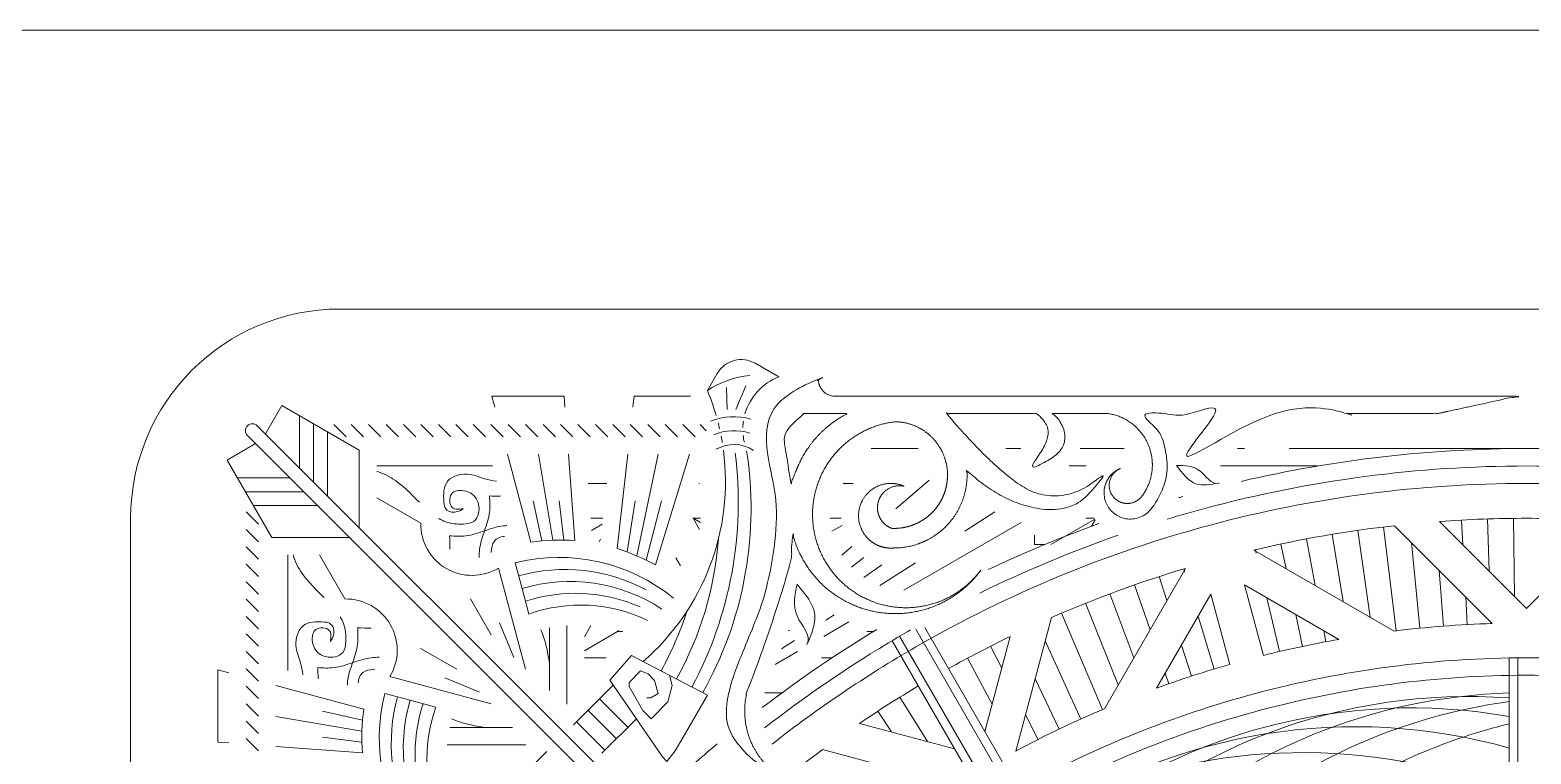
# Model space of a CAD drawing. Header units: inches. Extents: x -1.5 to 24.5, y -14.4 to 30.8.
# Drawn here: x 15.368 to 16.712, y 30.156 to 30.805 of the extents above; entities that cross this region are included whole.
import ezdxf

# ---------------------------------------------------------------- set-up
doc = ezdxf.new("R2010")
doc.units = ezdxf.units.IN
doc.header["$MEASUREMENT"] = 0
doc.layers.add('NOPLOT', color=5, linetype='Continuous', lineweight=5)

# ---------------------------------------------------------------- blocks, each defined once
blk = doc.blocks.new('Outline')
at = {"layer": 'NOPLOT', "color": 1}
for p, q in [((-1.0625, 2.5), (-5.015595781836001e-16, 2.5)), ((-1.25, -6.145234471438707e-16), (-1.25, 2.3125))]:
    blk.add_line(p, q, dxfattribs=at)
blk.add_arc((-1.0625, 2.3125), 0.1875, 89.99999999999999, 180, dxfattribs=at)
blk = doc.blocks.new('BG')
at = {"layer": 'NOPLOT', "color": 5}
for p, q in [((-3.101506860700237, -1.462627820800937), (-3.101506860700237, -6.130004317880208e-16)), ((-2.958201034524393, -1.249999999999999), (-3.036144121815354, -1.172056912709037)), ((-3.038942809464171, -1.261666395075955), (-2.969100505331667, -1.260899470807275)), ((-2.958201034524393, -1.249999999999999), (-3.036144121815354, -1.32794308729096)), ((-2.798851565464755, -1.257812500000093), (-2.913974308051738, -1.257812500000093)), ((-2.798740226591878, -1.265625000000093), (-2.913876643323398, -1.265625000000095)), ((-3.038430445909562, -1.284993559066913), (-2.991653141467264, -1.28345210694287)), ((-2.944768340798539, -1.280761480098305), (-3.032391055326983, -1.368384194626747)), ((-2.945953011645365, -1.281946150945129), (-2.94473130603815, -1.28190589209042)), ((-2.968525228308678, -1.304518367608444), (-2.943560456297121, -1.303146378276161)), ((-3.037405965889498, -1.308303847288246), (-3.015289422628513, -1.307088388104121)), ((-2.992232154750766, -1.328225294050535), (-2.942396657337024, -1.324387251951771)), ((-3.017186246169075, -1.353179385468842), (-2.940530289534305, -1.345579240209369)), ((-3.031266000929829, -1.378021115844698), (-2.938199017968394, -1.366725135034871)), ((-3.010556188082344, -1.494229888712667), (-2.937979129470548, -1.368522735733129)), ((-3.02820046105208, -1.401151648945581), (-2.950358249235645, -1.38996400011926)), ((-3.024627738155846, -1.424209288620532), (-2.964344915290255, -1.414189616354346)), ((-2.979251395879597, -1.502508398097123), (-2.930550847656406, -1.418156574218098)), ((-2.930344813326641, -1.419321359046832), (-2.931323657033445, -1.419495119323695)), ((-3.085881860700237, -1.524248882884464), (-3.085881860700237, -1.436847824110999)), ((-2.938345600213133, -1.43165748167877), (-2.928428140979058, -1.429784422718776)), ((-3.020549555199587, -1.447182915239949), (-2.978846226654053, -1.439306624412818)), ((-2.95279678643794, -1.456687670449781), (-2.924250730236857, -1.450644262952492)), ((-3.015967878901691, -1.470061449689831), (-2.99390591622862, -1.465390771902184)), ((-2.967830126831586, -1.482726179819052), (-2.919616266607445, -1.471407341769297)), ((-2.916169830136756, -1.485605743499038), (-2.979251395879597, -1.502508398097124)), ((-3.101506860700237, -1.508919502217327), (-3.101506860700237, -1.502515685584046)), ((-3.010884918792012, -1.492833858714713), (-3.007756860700233, -1.492099505921005)), ((-2.908081734977305, -1.515790925570572), (-2.971163300720146, -1.532693580168656)), ((-2.951381082442076, -1.54411484921667), (-2.90396723564858, -1.529810320397009)), ((-2.971163300720143, -1.532693580168657), (-2.886811476841121, -1.581394128391848)), ((-2.994134791335689, -1.555515375702437), (-2.868427638356152, -1.628092434314236)), ((-2.993721465482288, -1.556888738499944), (-2.99064531131344, -1.555960677628746)), ((-2.925342573072804, -1.559148189610315), (-2.897599259476163, -1.550108905927845)), ((-2.986737233551253, -1.579151703275702), (-2.965295674525205, -1.572165647556161)), ((-2.900312384301792, -1.573599375835125), (-2.890787083184094, -1.570262762860229)), ((-2.887215438291857, -1.580282377975338), (-2.888150021946718, -1.580621319014809)), ((-2.979265814392207, -1.601255933459605), (-2.939211527035837, -1.587225337130729)), ((-3.101506860700241, -1.649848514424723), (-3.101506860700237, -1.610224550592728)), ((-2.971310811123899, -1.623190769207209), (-2.914094518977368, -1.601726648494525)), ((-2.962876060075246, -1.64494563236514), (-2.889868902742283, -1.615713314549136)), ((-3.039006860700237, -1.637341983622905), (-3.039006860700237, -1.644659063780007)), ((-3.015569360700237, -1.676038455261474), (-3.038280178485721, -1.636702164975582)), ((-3.031914280190943, -1.63953841772537), (-3.037704591131053, -1.636195380145405)), ((-2.953965628935247, -1.666510031572458), (-2.867719267032157, -1.629759146433711)), ((-3.085881860700241, -1.659699417997244), (-3.085881860700237, -1.644407682797471)), ((-2.929351338445453, -1.680983723771534), (-2.859165260018607, -1.649237664321304)), ((-2.830426640020441, -1.707490516826009), (-2.950121494014844, -1.675418377360048)), ((-2.895263415639686, -1.690117555158994), (-2.850185587819769, -1.668523648410446)), ((-3.023972175615743, -1.690778700151694), (-3.015569360700237, -1.690778700151694)), ((-3.015569360700237, -1.681247169374785), (-3.015569360700237, -1.690778700151694)), ((-2.862879151874139, -1.698794892482449), (-2.840573030446304, -1.687500684092149)), ((-3.101506860700241, -1.716261118074008), (-3.101506860700241, -1.703009478132747)), ((-2.832044930492327, -1.707056897200949), (-2.830966772973177, -1.706480909588247)), ((-2.848023100913153, -1.735127939977977), (-2.933151191267974, -1.712317936914198)), ((-2.924424360290445, -1.729956939704641), (-2.904663142390469, -1.719951286604863)), ((-2.913656441902816, -1.750656481483884), (-2.872375381873209, -1.728602765960874)), ((-2.832398100913295, -1.762191233846327), (-2.855208103977013, -1.847319324200919)), ((-2.799665159922135, -1.760770963272295), (-2.831737299388095, -1.880465817266699)), ((-2.878662882835904, -1.81126710372544), (-2.838923274930337, -1.786543514806154)), ((-3.101506860700241, -1.837056553035548), (-3.101506860700241, -1.794691002451043)), ((-2.866120513002194, -1.830942165484623), (-2.847574754286349, -1.818831275323416)), ((-2.937444360700237, -1.84064927185327), (-2.937444360700233, -1.834999248797609)), ((-3.070256860700233, -1.861977596438124), (-3.070256860700237, -1.853016130465275)), ((-3.039006860700233, -1.873593439134394), (-3.039006860700233, -1.863794676156839)), ((-3.027400619759987, -1.87205246439858), (-3.032632761512303, -1.862990129051167)), ((-2.914006860700233, -1.881244212655671), (-2.914006860700233, -1.871867148191651)), ((-2.882756860700237, -1.932014773757633), (-2.882756860700237, -1.916585281490683)), ((-3.070256860700233, -1.991243482961608), (-3.070256860700233, -1.990521158725227)), ((-3.035217251466641, -1.989723636969179), (-3.039006860700233, -1.996287432702596)), ((-3.039006860700233, -1.996287432702596), (-3.039006860700233, -1.989809890665405)), ((-3.029025699828562, -1.99052480678651), (-3.039006860700233, -1.996287432702596)), ((-3.003458589799827, -2.011848020753368), (-2.996395705230324, -2.00777026244591)), ((-2.937444360700233, -2.063945667373254), (-2.938598337967729, -2.063279418287228)), ((-2.937444360700237, -2.059313258772162), (-2.937444360700233, -2.063945667373254)), ((-2.937444360700233, -2.063945667373254), (-2.920236821236209, -2.093749999998191)), ((-3.070256860700237, -2.090424758261508), (-3.070256860700237, -2.07361805995236)), ((-3.039006860700241, -2.088082894510912), (-3.039006860700237, -2.077139089324239)), ((-3.028145332247881, -2.087268935478635), (-3.033645003442402, -2.077743225544803)), ((-3.020321049222808, -2.079244474637819), (-3.017948399555749, -2.08061432456179)), ((-2.914006860700233, -2.074233300350758), (-2.914006860700233, -2.093749999998192)), ((-2.93269674230816, -2.093749999998192), (-2.942936312845717, -2.087838181191944))]:
    blk.add_line(p, q, dxfattribs=at)
for points in [[(-2.941251684831947, -1.788953487999662), (-2.696394343401579, -1.647585036011784)], [(-2.939619713848728, -1.797032367069279), (-2.692584515693927, -1.654406528915292)], [(-2.684772015693927, -1.667938175849421), (-2.933323719406236, -1.811439568895268)], [(-2.680769343401579, -1.674648329880049), (-2.929345995009029, -1.818164126599867)]]:
    blk.add_lwpolyline(points, dxfattribs=at)
for centre, radius, start, end in [((-1.976506860700233, -1.249999999999999), 1.125, 165, 180), ((-1.976506860700233, -1.249999999999999), 1.109375, 165, 180), ((-1.976506860700233, -1.249999999999999), 1.09375, 165, 180), ((-1.976506860700233, -1.249999999999999), 0.9374999999999996, 165, 180), ((-1.976506860700233, -1.249999999999999), 0.9218749999999996, 165, 180), ((-1.976506860700233, -1.249999999999999), 1.0625, 175.7931058082533, 180), ((-1.976506860700233, -1.249999999999999), 1.125, 180, 193.1266938048702), ((-1.976506860700233, -1.249999999999999), 1.109375, 180, 195), ((-1.976506860700233, -1.249999999999999), 1.09375, 180, 195), ((-1.976506860700233, -1.249999999999999), 1.0625, 180, 184.2068941917466), ((-1.976506860700233, -1.249999999999999), 0.9374999999999996, 180, 195), ((-1.976506860700233, -1.249999999999999), 0.9218749999999996, 180, 195), ((-2.377102049910807, -1.249999999999948), 0.5056548107895079, 181.7707516411662, 222.3308771365971), ((-2.373674902534127, -1.302288164669265), 0.5056548107895079, 175.8420458091227, 225.7995672584523), ((-2.373674902534127, -1.197711835330632), 0.5056548107895079, 187.7185700158798, 220.1225887067978), ((-2.363452099845887, -1.353681664344072), 0.5056548107895079, 169.9711619577784, 220.0288380422579), ((-2.363452099845887, -1.146318335655827), 0.5056548107895079, 193.6473268318394, 212.6225887068053), ((-2.346608556834376, -1.403301141995962), 0.5056548107895079, 164.200432741585, 214.157954190913), ((-1.976506860700233, -1.249999999999999), 0.9687499999999996, 181.8196637988797, 187.0275191942176), ((-2.323432471190436, -1.450297594605194), 0.5056548107895079, 162.3774112931875, 208.2292483588697), ((-1.976506860700233, -1.249999999999999), 1.0625, 186.3972029439176, 193.2890311229143), ((-1.976506860700233, -1.249999999999999), 0.9687499999999996, 189.9960904767272, 194.0758344514159), ((-1.976506860700233, -1.249999999999999), 0.9218749999999994, 195, 209.0288385910184), ((-1.976506860700233, -1.249999999999999), 0.9374999999999994, 195, 209.0450261262203), ((-1.976506860700233, -1.249999999999999), 0.9687499999999994, 195.924165548584, 200.0039095232726), ((-1.976506860700233, -1.249999999999999), 1.109374999999999, 195, 196.8622812630313), ((-1.976506860700233, -1.249999999999999), 1.093749999999999, 195, 209.9999999999999), ((-1.976506860700233, -1.249999999999999), 1.124999999999999, 195.8851304463071, 196.0781301221488), ((-1.976506860700233, -1.249999999999999), 1.062499999999999, 196.7109688770855, 203.6027970560821), ((-1.976506860700233, -1.249999999999999), 1.109374999999999, 199.2447617399629, 206.1877647821327), ((-1.976506860700233, -1.249999999999999), 1.124999999999999, 199.912241612402, 205.3727298877159), ((-1.976506860700233, -1.249999999999999), 0.9687499999999994, 202.9724808057823, 208.1803362011202), ((-1.976506860700233, -1.249999999999999), 1.062499999999999, 205.7931058082532, 209.1573846342193), ((-1.976506860700233, -1.249999999999999), 1.093749999999999, 209.9999999999999, 218.1518130281583), ((-1.976506860700233, -1.249999999999999), 1.062499999999999, 210.8426153657897, 214.2068941917468), ((-1.976506860700233, -1.249999999999999), 1.109374999999999, 209.8240747225352, 209.9999999999999), ((-1.976506860700233, -1.249999999999999), 1.109374999999999, 209.9999999999999, 217.954932759309), ((-1.976506860700233, -1.249999999999999), 1.124999999999999, 211.1418359224192, 217.4738882813477), ((-1.976506860700233, -1.249999999999999), 1.062499999999999, 216.3972029439178, 221.6744592309711), ((-1.976506860700233, -1.249999999999999), 1.124999999999999, 220.1208425318061, 222.61295504101)]:
    blk.add_arc(centre, radius, start, end, dxfattribs=at)

msp = doc.modelspace()

# ---------------------------------------------------------------- linework, layer by layer
at = {"layer": 'NOPLOT'}
for p, q in [((15.99144781425269, 30.48455753499985), (15.99204892185978, 30.46467273506931)), ((16.00873827391736, 30.48604846841432), (15.99999551418397, 30.46467273506931)), ((15.6093290132915, 30.41230444679154), (15.6093290132915, 30.45918232622869)), ((15.62185920299395, 30.39977425708909), (15.62185920299395, 30.45194801783098)), ((15.63419437043855, 30.38743908964449), (15.63419437043855, 30.44482630558634)), ((15.63982609432276, 30.45134715010751), (15.6508746377788, 30.44029860665147)), ((15.65545109432276, 30.45134715010751), (15.6664996377788, 30.44029860665147)), ((15.67107609432276, 30.45134715010751), (15.6821246377788, 30.44029860665147)), ((15.68670109432276, 30.45134715010751), (15.6977496377788, 30.44029860665147)), ((15.70232609432276, 30.45134715010751), (15.7133746377788, 30.44029860665147)), ((15.71795109432276, 30.45134715010751), (15.7289996377788, 30.44029860665147)), ((15.73357609432276, 30.45134715010751), (15.7446246377788, 30.44029860665147)), ((15.74920109432276, 30.45134715010751), (15.7602496377788, 30.44029860665147)), ((15.76482609432276, 30.45134715010751), (15.7758746377788, 30.44029860665147)), ((15.78045109432276, 30.45134715010751), (15.7914996377788, 30.44029860665147)), ((15.79607609432276, 30.45134715010751), (15.8071246377788, 30.44029860665147)), ((15.81170109432276, 30.45134715010751), (15.8227496377788, 30.44029860665147)), ((15.82732609432276, 30.45134715010751), (15.8383746377788, 30.44029860665147)), ((15.84295109432276, 30.45134715010751), (15.8539996377788, 30.44029860665147)), ((15.85857609432276, 30.45134715010751), (15.8696246377788, 30.44029860665147)), ((15.87420109432276, 30.45134715010751), (15.8852496377788, 30.44029860665147)), ((15.88982609432276, 30.45134715010751), (15.9008746377788, 30.44029860665147)), ((15.90545109432276, 30.45134715010751), (15.9164996377788, 30.44029860665147)), ((15.92107609432276, 30.45134715010751), (15.9321246377788, 30.44029860665147)), ((15.93670109432276, 30.45134715010751), (15.9477496377788, 30.44029860665147)), ((15.95232609432276, 30.45134715010751), (15.9633746377788, 30.44029860665147)), ((15.96795109432276, 30.45134715010751), (15.97347536605078, 30.44582287837949)), ((15.82309853952172, 30.42467360665147), (15.83616582428264, 30.34776507703185)), ((15.93023649687666, 30.42467360665148), (15.91126299574842, 30.33373931961247)), ((15.60053778196385, 30.40351321546389), (15.5536599025267, 30.40351321546389)), ((15.61306797166629, 30.39098302576144), (15.56089421092441, 30.39098302576144)), ((15.6254031391109, 30.37864785831684), (15.56801592316905, 30.37864785831684)), ((15.67834662705213, 30.38570760065733), (15.7178256122046, 30.36291439795222)), ((15.81848196699989, 30.38294138586647), (15.82629667162373, 30.3471642059567)), ((15.84171164028599, 30.38294138586647), (15.84600238338515, 30.34781508981902)), ((15.90986325150209, 30.38294138586647), (15.90252824010303, 30.33718390787415)), ((15.9334248260084, 30.38294138586647), (15.91973482843292, 30.32986964361334)), ((15.56149507864788, 30.37301613443263), (15.57254362210392, 30.36196759097659)), ((16.23183148755754, 30.37299781836351), (16.20491168360348, 30.35572982546021)), ((15.56149507864788, 30.35739113443263), (15.57254362210392, 30.34634259097659)), ((15.56149507864788, 30.34176613443263), (15.57254362210392, 30.33071759097659)), ((15.62713462809807, 30.33449560170326), (15.64992783080318, 30.2950166165508)), ((15.56149507864788, 30.32614113443263), (15.57254362210392, 30.31509259097659)), ((15.78742273003352, 30.32273248323887), (15.8117358453289, 30.23199470166624)), ((16.11468005989895, 30.33214105709195), (16.10354620556329, 30.32343115491972)), ((16.13060209877523, 30.3257235664938), (16.11455300972598, 30.31433613053885)), ((16.16077626414902, 30.3274186939518), (16.12897845139731, 30.30702165072391)), ((15.56149507864788, 30.31051613443263), (15.57254362210392, 30.29946759097659)), ((15.56149507864788, 30.29489113443263), (15.57254362210392, 30.28384259097659)), ((15.78084752708736, 30.26288301990778), (15.76222326439935, 30.29514118913691)), ((16.08804601611564, 30.28076510728233), (16.08061068610385, 30.27599563622316)), ((15.56149507864788, 30.27926613443263), (15.57254362210392, 30.26821759097659)), ((15.78833311180236, 30.27359455016527), (15.80120041519743, 30.2425301317977)), ((16.04810422968686, 30.26718820677458), (16.04706804031992, 30.26645299121082)), ((15.56149507864788, 30.26364113443263), (15.57254362210392, 30.25259259097659)), ((16.05247999970864, 30.25795090997379), (16.04073642462641, 30.25041786955769)), ((15.56149507864788, 30.24801613443263), (15.57254362210392, 30.23696759097659)), ((15.74995920884762, 30.23199470166804), (15.71770103961848, 30.25061896435605)), ((15.56149507864788, 30.23239113443263), (15.57254362210392, 30.22134259097659)), ((15.56149507864788, 30.21676613443263), (15.57254362210392, 30.20571759097659)), ((15.69010974551653, 30.22541949872188), (15.78084752708916, 30.2011063834265)), ((15.73924767859013, 30.22450911695304), (15.77031209695769, 30.21164181355797)), ((15.89014649638504, 30.21769953479508), (15.8545725372353, 30.18212557564534)), ((15.56149507864788, 30.20114113443263), (15.57254362210392, 30.19009259097659)), ((15.90334242894381, 30.18014298933822), (15.877966189936, 30.20551922834603)), ((15.58816862210392, 30.18974368923367), (15.66507715172355, 30.17667640447276)), ((15.62990084288893, 30.19436026175551), (15.66567802279869, 30.18654555713167)), ((15.89303376983978, 30.1698343302342), (15.86765753083197, 30.195210569242)), ((15.91084895663027, 30.18764951702469), (15.87994877624311, 30.15674933663753)), ((15.56149507864788, 30.18551613443263), (15.57254362210392, 30.17446759097659)), ((15.88272511073575, 30.15952567113017), (15.85734887172794, 30.18490191013797)), ((15.56149507864788, 30.16989113443263), (15.57254362210392, 30.15884259097659)), ((15.62990084288893, 30.17113058846941), (15.66502713893637, 30.16683984537025)), ((15.79514269396031, 30.12269573237035), (15.83071665311005, 30.15826969152009))]:
    msp.add_line(p, q, dxfattribs=at)
for points in [[(-1.489511081116023, 30.80481638586647), (-1.489511081116024, 18.80481638586647), (22.51048891888398, 18.80481638586646), (22.51048891888398, 30.80481638586647)], [(15.93440952955547, 30.15345089392887), (15.8869785647364, 30.22229784829064), (15.90652679200075, 30.24448261952498), (15.97461845067222, 30.208812877729), (15.95496070041732, 30.17476465552501), (15.94560364056526, 30.15897834091837), (15.93819688709675, 30.14935174525388)]]:
    msp.add_lwpolyline(points, close=True, dxfattribs=at)
for points in [[(16.01255496210016, 30.49538013385458, 0.1217036496981722), (15.97448347274027, 30.48179679299218), (15.98332374348916, 30.49710859108193, -0.4142135623730946), (16.01729045268693, 30.50620994338101), (16.03848581617015, 30.4939727945684, 0.2362185076408132), (16.00813308643556, 30.46088074916388)], [(15.87827144926171, 30.14336201082133), (15.57141496609871, 30.45021849398433, 0.4142135623730924), (15.56262373477106, 30.45021849398433, 0.4142135623730925), (15.56262373477106, 30.44142726265667), (15.86948021793406, 30.13457077949368)], [(15.79535095147744, 30.42467360665147), (15.81642977002802, 30.34600638485718, -0.05577210917914319), (15.85577244613844, 30.34732281582049), (15.84997580571838, 30.42467360665147)], [(15.9030732286375, 30.42467360665147), (15.8935532821653, 30.34018174480215, -0.05288125780897603), (15.92792304284056, 30.32559766970631), (15.95848392202985, 30.42467360665147)], [(15.97025891932288, 30.21109661351421, 0.1628699054557541), (16.01062780733225, 30.42078402175636, 0.01764940667756099), (16.00945401136229, 30.42770474016418)], [(15.93375740539653, 30.28601053728649, 0.2223861830694485), (15.80850829990846, 30.3044104293021), (15.8023752032044, 30.32729945780938, -0.2377042371773314), (15.9441474585893, 30.29577914563557, -0.2377042371773314)], [(15.92087261713954, 30.27579554381801, 0.2010707849607938), (15.81464139661252, 30.28152140079483), (15.80850829990846, 30.3044104293021)], [(15.58816862210392, 30.21749127727796), (15.66683584389821, 30.19641245872738, 0.05577210917914319), (15.66551941293491, 30.15706978261695), (15.58816862210392, 30.16286642303702)], [(15.72683169146891, 30.07908482335887, -0.2223861830694485), (15.70843179945329, 30.20433392884694), (15.68554277094602, 30.21046702555099, 0.2377042371773314), (15.71706308311983, 30.0686947701661, 0.2377042371773314)], [(15.73704668493739, 30.09196961161586, -0.2010707849607938), (15.73132082796057, 30.19820083214288), (15.70843179945329, 30.20433392884694)]]:
    msp.add_lwpolyline(points, format="xyb", dxfattribs=at)
for points in [[(15.84680596809845, 30.46697215010752), (15.84607761206941, 30.47669138586647), (15.78141282954472, 30.47669138586647), (15.78401709091738, 30.46697215010752)], [(15.95929962394274, 30.47669138586647), (15.90893422474873, 30.47669138586647), (15.90783912988218, 30.46697215010752)], [(15.66272162705213, 30.35891183303091), (15.66272162705213, 30.42835608630125), (15.5933445094724, 30.46841098381151), (15.5786588260694, 30.44297463401364)], [(15.65393039572448, 30.35012060170326), (15.58448614245414, 30.35012060170326), (15.54443124494388, 30.41949771928299), (15.56986759474175, 30.43418340268599)], [(15.78198346375503, 30.41419138586648), (15.67834662705213, 30.41419138586648)], [(16.17301347907352, 30.40140173590679), (16.14315024953849, 30.37570234885713)], [(16.15039492779049, 30.30285923893851), (16.25545495887278, 30.36351567616494)], [(15.5986508428907, 30.23085876500211), (15.5986508428907, 30.33449560170502)], [(16.10394210798419, 30.34196101474859), (16.09494220116902, 30.33421596867504)], [(15.83302584289071, 30.26912318247157), (15.83302584289071, 30.21290971322415)], [(15.84865084289072, 30.27128183194892), (15.84865084289072, 30.20085762209128)], [(16.07871357291764, 30.26147398940678), (16.10119851272493, 30.27445567545724)], [(16.03507732091463, 30.23628058756642), (16.05504827190288, 30.24781082149546)], [(15.54587007864788, 30.16603626065694), (15.53615084288893, 30.16676461668598), (15.53615084288893, 30.23142939921068), (15.54587007864788, 30.22882513783802)], [(15.94057262133648, 30.22664774862699), (15.94301373058666, 30.21753740487848), (15.93904692349163, 30.20273307925597), (15.92408815779294, 30.18777431355729), (15.91663717686882, 30.19522529448142), (15.90428979748089, 30.21661158292164), (15.90428979748089, 30.22024006857775), (15.91470324103043, 30.2306535121273), (15.921318178671, 30.22789687343628), (15.92710793617594, 30.22210711593134), (15.93030255554881, 30.21018463412095), (15.92395969901236, 30.2065225841922), (15.92028905046506, 30.2065225841922)], [(15.74371904628559, 30.17981638586647), (15.79993251553285, 30.17981638586647)], [(15.81198460666591, 30.16419138586646), (15.74156039680823, 30.16419138586646)]]:
    msp.add_lwpolyline(points, dxfattribs=at)
for centre, radius, start, end in [((15.77750035610661, 30.40032203398672), 0.213167738163429, 16.12022369022474, 22.47061858488485), ((15.99828880542849, 30.40218697144907), 0.05611623983108986, 74.40016316195107, 111.95680943379), ((15.99828880542849, 30.40218697144907), 0.0436835613817458, 70.92011258246926, 114.4329193334424), ((15.77750035610661, 30.40032203398672), 0.213167738163429, 12.77721209250628, 14.293792049366), ((16.05637791893433, 30.44709566816779), 0.05017561480343816, 171.8271838446237, 178.2885064396613), ((15.99828880542849, 30.40218697144907), 0.03125088293240171, 56.12043400789307, 120.477589982869), ((15.77750035610661, 30.40032203398672), 0.213167738163429, 9.41900697194218, 10.94550749094304), ((16.05637791893433, 30.44709566816779), 0.05017561480343816, 186.2568607172584, 193.2719767086187), ((15.77750035610661, 30.40032203398672), 0.213167738163429, 310.838879570455, 7.56325165941617), ((15.64938521936524, 30.38218268940071), 0.3527730449635286, 331.9211080341596, 7.095673710584596), ((15.76372090051323, 30.36204353970409), 0.04590354978670484, 178.9129490858822, 301.0870509141172), ((15.67991609483299, 30.37141502106183), 0.3052185252398352, 330.9848144276379, 355.6944569454651), ((15.84673105664531, 30.16611212230189), 0.1553309989402825, 61.96688398918511, 105.4153841653366), ((15.65079868905131, 30.24912132824217), 0.04590354978670484, 328.9129490858833, 91.08705091411825), ((15.85620331904349, 30.15664066080202), 0.1434443283988162, 66.18746232170386, 108.1267698312712), ((15.67991609483299, 30.37141502106183), 0.2895935252398352, 330.9110191764501, 342.3493723615392), ((15.84673010645351, 30.16611117211009), 0.1553309989402825, 164.5846158346639, 208.0331160108152), ((15.85620156795338, 30.15663890971191), 0.1434443283988162, 161.8732301687292, 203.8125376782964)]:
    msp.add_arc(centre, radius, start, end, dxfattribs=at)
for points, weights, knots in [([(16.14267041900567, 30.45383504504417), (16.1603093817565, 30.45347729985978), (16.17536877207107, 30.444286230722), (16.18375152537548, 30.42876236407804), (16.19213427867989, 30.41323849743408), (16.19155977929995, 30.39560526349914), (16.1821843257981, 30.38065996791235), (16.17280887229625, 30.36571467232556), (16.1571831548136, 30.35752333899731), (16.13955831315081, 30.35831450579609), (16.12939950956456, 30.36209674665827), (16.124530347862, 30.37176206499947), (16.12748157370505, 30.38215613180059), (16.13048726959504, 30.39274203932707), (16.13993496305482, 30.39838444433136), (16.15068030926611, 30.39601101206105), (16.13918665657956, 30.40118292827982), (16.12680511821116, 30.3988270256747), (16.11801404596587, 30.38979542458567), (16.10922297372059, 30.38076382349666), (16.10720206248656, 30.36832321711122), (16.11268226759447, 30.35697332189461), (16.11816247270239, 30.34562342667799), (16.12916162637097, 30.33946945332511), (16.14170137968918, 30.34073726883669), (16.15998368831149, 30.34073726883669), (16.17676465431165, 30.34799274874248), (16.18928817286529, 30.36131206898032), (16.20181169141893, 30.37463138921816), (16.20802090060863, 30.39182698545092), (16.20689600029853, 30.41007465401374), (16.20857382110713, 30.40854685736486), (16.223442348168, 30.39539514573047), (16.25264535686321, 30.37638177619824), (16.30427385394523, 30.37172540247434), (16.32177367009474, 30.39559763651312), (16.3299667900487, 30.40677421547702), (16.32051263038178, 30.39975324816318), (16.30298651555074, 30.38673778367954), (16.26925304378969, 30.38657228913477), (16.23156534849469, 30.41259700291542), (16.20843915019291, 30.43857549740136), (16.19186959577988, 30.45718867680662), (16.19071894315423, 30.45848124649321), (16.18956829052857, 30.4597738161798), (16.18841763790291, 30.46106638586639), (16.21545081959501, 30.46106638586639), (16.24248400128711, 30.46106638586639), (16.26951718297921, 30.46106638586639), (16.27373941135178, 30.45752662284756), (16.28655843911163, 30.44383086517036), (16.27251643438903, 30.42492241675523), (16.26225675303019, 30.4111071062236), (16.27740392464689, 30.41756634394224), (16.29949254560705, 30.42698563734361), (16.29230459547191, 30.4536859027167), (16.28544426948781, 30.45953688371232), (16.28291837102919, 30.46106638586639), (16.29999591872157, 30.46106638586639), (16.31707346641395, 30.46106638586639), (16.33415101410633, 30.46106638586639), (16.35061768847443, 30.45825146657838), (16.36357590427987, 30.44770823280111), (16.36968082870682, 30.43215815135167), (16.37578575313377, 30.41660806990224), (16.37346155569227, 30.40006499758795), (16.36330816865614, 30.38679910647437), (16.35891947580443, 30.38124431239), (16.35213837008761, 30.37921134226632), (16.34541754971839, 30.38143551308509), (16.33869672934918, 30.38365968390385), (16.3344670875765, 30.38933652217363), (16.33425846853632, 30.39641273870244), (16.33404984949614, 30.40348895523123), (16.33793770984234, 30.40940511143225), (16.34451582638351, 30.41202135779625), (16.33451953492385, 30.4080571620352), (16.3288485721358, 30.39892037528957), (16.32973247841028, 30.38820312747698), (16.33061638468476, 30.37748587966439), (16.33770765205629, 30.36940165935296), (16.34821834704366, 30.36712877971225), (16.35872904203102, 30.36485590007154), (16.36852688235925, 30.36928794428171), (16.37375984473496, 30.3786824530902), (16.39442549255176, 30.40559629089785), (16.39069272632972, 30.43932298835781), (16.3646418466899, 30.46106638586639), (16.39072567222707, 30.46106638586639), (16.41680949776423, 30.46106638586639), (16.4428933233014, 30.46106638586639), (16.43503709808867, 30.45988813723264), (16.41756481618098, 30.45064036948903), (16.40070307146308, 30.42872514129391), (16.38923040109854, 30.43746314912126), (16.38583790880494, 30.44004699606132), (16.39130469326788, 30.4321041702296), (16.4046930510651, 30.41265189533621), (16.42864571324078, 30.44159079348146), (16.45805051708147, 30.4495886851015), (16.47415486982684, 30.43945509882167), (16.4836395693562, 30.43348689739573), (16.47359995672484, 30.44622720096021), (16.46356034409349, 30.45896750452468), (16.45094248026187, 30.46106638586638), (16.5310460604027, 30.46106638586639), (16.61114964054354, 30.46106638586639), (16.62815156080848, 30.46106638586638), (16.65195749654147, 30.46627471919975), (16.67576343227446, 30.4714830525331), (16.69956936800745, 30.47669138586647), (16.52090892519703, 30.47669138586646), (16.31097483086173, 30.47669138586647), (16.08808618604413, 30.47669138586638), (16.08405482151853, 30.47690695802535), (16.08041282220953, 30.47864885715674), (16.07771464952897, 30.48165189490817), (16.07501647684841, 30.4846549326596), (16.0736729031279, 30.48846192375602), (16.07388847528686, 30.49249328831345), (16.04390472464345, 30.47519200304694), (16.03526400815475, 30.46927882013826), (16.02250609990538, 30.44638096988814), (16.04190573995604, 30.3828756346316), (16.03134095844369, 30.29131101699382), (15.99131361666893, 30.22090573702122), (15.99114783884054, 30.1725647392998), (16.01361356765307, 30.1489462817607), (16.03393765056273, 30.13912807871887), (16.0316251594839, 30.14157370667103), (16.02931266840508, 30.14401933462319), (16.02700017732626, 30.14646496257535), (16.00939837855838, 30.16508014836786), (16.0034612169695, 30.19000199770178), (16.01077927635485, 30.21455387072172), (16.02003438107278, 30.24560447360093), (16.03793213718087, 30.27835784810663), (16.04839806070346, 30.3272731714716), (16.05019683764911, 30.3398877981167), (16.05102718168233, 30.35263354244941), (16.0605797871889, 30.31612440933913), (16.08819846951232, 30.29040714939234), (16.12529515507426, 30.28347858584921), (16.1623918406362, 30.27655002230606), (16.19743125554528, 30.29056460311612), (16.21951783752023, 30.32116447189225), (16.19591731070183, 30.28915904719718), (16.15764525428532, 30.27836174319719), (16.12079719844052, 30.2933134272654), (16.08394914259571, 30.3082651113336), (16.06402174598384, 30.34267776802108), (16.06939558815572, 30.38207895958083), (16.0747694303276, 30.4214801511406), (16.10318451151046, 30.4492994832208), (16.14269070831715, 30.45383737809487)], [1, 0.9093131818240062, 0.9093131818240062, 0.9999999999999999, 0.9093131818240061, 0.9093131818240061, 1, 0.9093131818240062, 0.9093131818240062, 0.9920172345161065, 0.8185375261379285, 0.821198447965893, 1, 0.818497328115665, 0.818497328115665, 1, 0.8794346961926607, 0.8794346961926607, 1, 0.8794346961926607, 0.8794346961926607, 1, 0.8794346961926607, 0.8794346961926607, 1, 0.9452533538231613, 0.9452533538231613, 1, 0.9452533538231612, 0.9452533538231612, 1, 1, 1, 1, 1, 1, 1, 1, 1, 1, 1, 1, 1, 1, 1, 1, 1, 1, 1, 1, 1, 1, 1, 1, 1, 1, 1, 1, 1, 1, 1, 0.9139585041111268, 0.9139585041111268, 1, 0.9139585041111268, 0.9139585041111268, 0.9999999999999999, 0.8794346961926683, 0.8794346961926683, 0.9999999999999999, 0.8794346961926683, 0.8794346961926683, 1, 0.8794346961926685, 0.8794346961926685, 1, 0.8689499194259757, 0.8689499194259757, 1, 0.8689499194259757, 0.8689499194259757, 1, 0.8689499194259758, 0.8689499194259758, 1, 0.8142306538609507, 0.8142306538609507, 1, 1, 1, 1, 1, 1, 1, 1, 1, 1, 1, 1, 1, 1, 1, 1, 1, 1, 1, 1, 1, 1, 1, 1, 1, 1, 1, 0.9492530216741811, 0.9492530216741811, 1, 0.9492530216741811, 0.9492530216741811, 1, 1, 1, 1, 1, 1, 1, 1, 1, 1, 1, 1, 1, 0.9106989778850244, 0.9106989778850244, 1, 1, 1, 1, 1, 1, 0.8963494652183451, 0.8963494652183451, 1, 0.8963494652183451, 0.8963494652183451, 1, 0.8598147780488565, 0.8598147780488565, 1, 0.8598147780488565, 0.8598147780488565, 1, 0.8598147780488565, 0.8598147780488565, 1], [0, 0, 0, 0, 1.055391028875007, 1.055391028875007, 1.055391028875007, 2.110782057750022, 2.110782057750022, 2.110782057750022, 3.166173086625044, 3.166173086625044, 3.166173086625044, 4.655211658785728, 4.655211658785728, 4.655211658785728, 6.166744843544919, 6.166744843544919, 6.166744843544919, 7.388475319940952, 7.388475319940952, 7.388475319940952, 8.610205796336984, 8.610205796336984, 8.610205796336984, 9.831936272733017, 9.831936272733017, 9.831936272733017, 10.64811860385565, 10.64811860385565, 10.64811860385565, 11.46430093497828, 11.46430093497828, 11.46430093497828, 11.47236398271673, 11.53487089444485, 11.58735981908885, 11.63356827446621, 11.63356827446621, 11.63356827446621, 11.67444285193508, 11.70934153868312, 11.74430717416008, 11.83267021620562, 11.83267021620562, 11.83267021620562, 11.83880648057379, 11.83880648057379, 11.83880648057379, 12.83880648057379, 12.83880648057379, 12.83880648057379, 12.85709478199398, 12.90670242447206, 12.90670242447206, 12.90670242447206, 12.9553873146268, 12.97769799462391, 12.98843505156799, 12.98843505156799, 12.98843505156799, 13.98843505156799, 13.98843505156799, 13.98843505156799, 15.0158127717043, 15.0158127717043, 15.0158127717043, 16.04319049184061, 16.04319049184061, 16.04319049184061, 17.26492096823661, 17.26492096823661, 17.26492096823661, 18.4866514446326, 18.4866514446326, 18.4866514446326, 19.70838192102859, 19.70838192102859, 19.70838192102859, 20.98392403422843, 20.98392403422843, 20.98392403422843, 22.25946614742826, 22.25946614742826, 22.25946614742826, 23.5350082606281, 23.5350082606281, 23.5350082606281, 25.06511331104465, 25.06511331104465, 25.06511331104465, 26.06511331104465, 26.06511331104465, 26.06511331104465, 26.09469968226282, 26.12741727667035, 26.14115387825488, 26.14115387825488, 26.14115387825488, 26.16966530808219, 26.21097942678821, 26.23710970960131, 26.27454941724334, 26.27454941724334, 26.27454941724334, 26.32505701868904, 26.32505701868904, 26.32505701868904, 27.32505701868904, 27.32505701868904, 27.32505701868904, 28.32505701868904, 28.32505701868904, 28.32505701868904, 29.25997898003033, 29.25997898003033, 29.25997898003033, 30.04537714342786, 30.04537714342786, 30.04537714342786, 30.83077530682539, 30.83077530682539, 30.83077530682539, 30.83981298630981, 30.86236702278407, 30.90284980960194, 31.02949805024263, 31.12845246216244, 31.14316911534844, 31.20102060709699, 31.20102060709699, 31.20102060709699, 32.20102060709699, 32.20102060709699, 32.20102060709699, 33.24812590243573, 33.24812590243573, 33.24812590243573, 33.35307473376375, 33.35307473376375, 33.38863476852443, 33.38863476852443, 33.38863476852443, 34.51887531609604, 34.51887531609604, 34.51887531609604, 35.64911586366766, 35.64911586366766, 35.64911586366766, 36.96999656964709, 36.96999656964709, 36.96999656964709, 38.29087727562653, 38.29087727562653, 38.29087727562653, 39.61175798160595, 39.61175798160595, 39.61175798160595, 39.61175798160595]), ([(16.06087898951179, 30.46106638586639), (16.04330358432851, 30.45027998714027), (16.04312893858111, 30.44187295502257), (16.0452912781966, 30.42170417662895), (16.04755898258873, 30.41038884491002), (16.04923644238042, 30.39867856479916), (16.05065940444161, 30.40211291424892), (16.05208236650279, 30.40554726369868), (16.05350532856398, 30.40898161314845), (16.05459737557603, 30.41161729203073), (16.05568942258808, 30.41425297091302), (16.05690892841678, 30.41685293793165), (16.06594804604557, 30.43612419286081), (16.08075641286208, 30.45141468619096), (16.09972827643493, 30.46106638586639), (16.08677851412722, 30.46106638586639), (16.0738287518195, 30.46106638586639), (16.06087898951179, 30.46106638586639)], [1, 1, 1, 1, 1, 1, 1, 1, 1, 1, 1, 1, 0.9638548384450353, 0.9638548384450353, 0.9999999999999999, 1, 1, 1], [0, 0, 0, 0, 0.0426010447825446, 0.0426010447825446, 0.07435146017263383, 0.07435146017263383, 0.07435146017263383, 0.1950205150779499, 0.1950205150779499, 0.1950205150779499, 0.2876275384490715, 0.2876275384490715, 0.2876275384490715, 0.949230917336351, 0.949230917336351, 0.949230917336351, 1.833108874609708, 1.833108874609708, 1.833108874609708, 1.833108874609708])]:
    msp.add_rational_spline(points, weights, degree=3, knots=knots, dxfattribs=at)
for points, knots in [([(15.67834662705213, 30.40941203524391), (15.68139071185472, 30.40845016409143), (15.69600603884081, 30.40280975853684), (15.70726193139333, 30.39096545469572), (15.71663203677872, 30.38164570496066)], [0.02228258356456785, 0.02228258356456785, 0.02228258356456785, 0.02228258356456785, 0.03195173131461477, 0.07020769960040321, 0.07020769960040321, 0.07020769960040321, 0.07020769960040321]), ([(15.78565456135172, 30.4004906631171), (15.78199805759341, 30.40094463140557), (15.77305545940514, 30.40283318495443), (15.75943109422973, 30.40904227766142), (15.73792910616159, 30.40271175472259), (15.73802042856701, 30.38878927781105), (15.7385443244882, 30.38122030998366)], [0.06844218784930436, 0.06844218784930436, 0.06844218784930436, 0.06844218784930436, 0.08319343645902655, 0.1050859675769023, 0.1302457650990219, 0.1577767004183851, 0.1577767004183851, 0.1577767004183851, 0.1577767004183851]), ([(16.43226080477978, 30.39883154574383), (16.42505384350953, 30.39752663227795), (16.40935072303375, 30.39468337940106), (16.39969734478516, 30.40769749935927), (16.39447439316878, 30.41473877725403), (16.40181996826007, 30.41458704829466), (16.41608408884731, 30.41429241102717), (16.42591152916343, 30.39688246516516), (16.43247003816749, 30.39889313919048), (16.432574878751, 30.39892528067842)], [0, 0, 0, 0, 0.02403412227605404, 0.05236752404770088, 0.05236752404770088, 0.05236752404770088, 0.0776611955786885, 0.1014844381528353, 0.1018714494601742, 0.1018714494601742, 0.1018714494601742, 0.1018714494601742]), ([(15.7339362078023, 30.36708254851863), (15.73584762218093, 30.36595809931472), (15.74256324089459, 30.36269034974091), (15.7536274680173, 30.3615086153012), (15.76884304870153, 30.36366621975446), (15.77153493036142, 30.37887670712341), (15.76519516540478, 30.38922841368815), (15.75574141730974, 30.39292267600868), (15.74257411977117, 30.39161562612807), (15.74353125202544, 30.37417555926677), (15.75217698968341, 30.37537685032866), (15.75614224973618, 30.37592780753415)], [0.09244243293808897, 0.09244243293808897, 0.09244243293808897, 0.09244243293808897, 0.09919905785853213, 0.1153803790267013, 0.1254894185617819, 0.1412016859234919, 0.1512166705902903, 0.1600027298761425, 0.1712258584256454, 0.1833416436777295, 0.1936060319134152, 0.1936060319134152, 0.1936060319134152, 0.1936060319134152]), ([(15.77490114383369, 30.35606668680919), (15.7730096998059, 30.3505644512261), (15.77033023377969, 30.34276984927306), (15.77007648512342, 30.33465589556983), (15.77010849216486, 30.33225557032869)], [0, 0, 0, 0, 0.01725374674018223, 0.02444208104277335, 0.02444208104277335, 0.02444208104277335, 0.02444208104277335]), ([(15.77490114383357, 30.35606668680931), (15.78040337941666, 30.3579581308371), (15.78701404909291, 30.36023060926701), (15.79385442476437, 30.36075829743911), (15.79500629692259, 30.36080938697997)], [0, 0, 0, 0, 0.01725374674018306, 0.02072954141179141, 0.02072954141179141, 0.02072954141179141, 0.02072954141179141]), ([(15.78097086684227, 30.33660866407092), (15.78097774228387, 30.33677201774412), (15.78115035361432, 30.34048601629223), (15.78221457647014, 30.34799099187018), (15.78918060776538, 30.35076650542406), (15.792874896413, 30.35108302039989)], [0.1149146055668482, 0.1149146055668482, 0.1149146055668482, 0.1149146055668482, 0.1153803790267013, 0.1254894185617819, 0.1356320993240335, 0.1356320993240335, 0.1356320993240335, 0.1356320993240335]), ([(15.60343019351328, 30.33449560170502), (15.60439206466576, 30.33145151690244), (15.61003247022033, 30.31683618991642), (15.62187677406137, 30.30558029736395), (15.63119652379638, 30.29621019197861)], [0.02228258356461073, 0.02228258356461073, 0.02228258356461073, 0.02228258356461073, 0.03195173131461477, 0.0702076996002119, 0.0702076996002119, 0.0702076996002119, 0.0702076996002119]), ([(16.06375523698267, 30.25458238952395), (16.06763602995351, 30.26347442784304), (16.07609182113617, 30.28284913290445), (16.06226100141533, 30.29926316472964), (16.05477784884878, 30.30814396188117), (16.05273245397106, 30.29862885216792), (16.04876057173971, 30.2801517866334), (16.06820473222407, 30.26217230545044), (16.06361200716536, 30.25433146790306), (16.06353859048258, 30.25420612874698)], [0, 0, 0, 0, 0.03183705327708995, 0.06936919243175611, 0.06936919243175611, 0.06936919243175611, 0.1028747208989892, 0.1344324301572897, 0.1349450887627947, 0.1349450887627947, 0.1349450887627947, 0.1349450887627947]), ([(15.61235156564009, 30.22718766740541), (15.61189759735162, 30.23084417116374), (15.61000904380276, 30.23978676935203), (15.60379995109576, 30.25341113452745), (15.61013047403459, 30.27491312259559), (15.62405295094613, 30.27482180019017), (15.63162191877352, 30.27429790426898)], [0.06844218784923896, 0.06844218784923896, 0.06844218784923896, 0.06844218784923896, 0.08319343645902655, 0.1050859675769023, 0.1302457650990219, 0.1577767004183851, 0.1577767004183851, 0.1577767004183851, 0.1577767004183851]), ([(15.64575968023857, 30.27890602095485), (15.64688412944247, 30.27699460657622), (15.65015187901627, 30.27027898786258), (15.65133361345599, 30.25921476073988), (15.64917600900272, 30.24399918005565), (15.63396552163377, 30.24130729839576), (15.62361381506903, 30.2476470633524), (15.61991955274851, 30.25710081144745), (15.62122660262911, 30.27026810898601), (15.63866666949041, 30.26931097673174), (15.63746537842853, 30.26066523907377), (15.63691442122304, 30.256699979021)], [0.09244243293812227, 0.09244243293812227, 0.09244243293812227, 0.09244243293812227, 0.09919905785853213, 0.1153803790267013, 0.1254894185617819, 0.1412016859234919, 0.1512166705902903, 0.1600027298761425, 0.1712258584256454, 0.1833416436777295, 0.1936060319134152, 0.1936060319134152, 0.1936060319134152, 0.1936060319134152]), ([(15.65677554194799, 30.23794108492349), (15.66227777753108, 30.23983252895128), (15.67007237948411, 30.24251199497749), (15.67818633318733, 30.24276574363376), (15.68058665842846, 30.24273373659233)], [0, 0, 0, 0, 0.01725374674018223, 0.0244420810427436, 0.0244420810427436, 0.0244420810427436, 0.0244420810427436]), ([(15.65677554194787, 30.23794108492361), (15.65488409792008, 30.23243884934052), (15.65261161949016, 30.22582817966426), (15.65208393131806, 30.21898780399279), (15.65203284177721, 30.21783593183456)], [0, 0, 0, 0, 0.01725374674018306, 0.0207295414118286, 0.0207295414118286, 0.0207295414118286, 0.0207295414118286]), ([(15.67623356468626, 30.23187136191491), (15.67607021101305, 30.23186448647331), (15.67235621246495, 30.23169187514286), (15.66485123688699, 30.23062765228704), (15.66207572333311, 30.22366162099178), (15.66175920835729, 30.21996733234415)], [0.1149146055668573, 0.1149146055668573, 0.1149146055668573, 0.1149146055668573, 0.1153803790267013, 0.1254894185617819, 0.1356320993240549, 0.1356320993240549, 0.1356320993240549, 0.1356320993240549])]:
    msp.add_open_spline(points, degree=3, knots=knots, dxfattribs=at)
for points in [[(15.75614224973618, 30.37592780753415), (15.75067025055652, 30.37324950646124), (15.7412389651953, 30.37471298311684), (15.73992087958067, 30.37636358188414), (15.73929029643791, 30.37740213446924), (15.73854432437866, 30.38122031156627)], [(15.77490114383355, 30.35606668680933), (15.77936674208928, 30.37273252638593), (15.77936674208928, 30.38735027177493)], [(15.77490114383343, 30.35606668680945), (15.75823530425684, 30.35160108855372), (15.74361755886783, 30.35160108855372)], [(15.63691442122304, 30.256699979021), (15.63959272229595, 30.26217197820066), (15.63812924564034, 30.27160326356188), (15.63647864687305, 30.27292134917651), (15.63544009428794, 30.27355193231927), (15.63162191719091, 30.27429790437852)], [(15.65677554194773, 30.23794108492375), (15.66124114020347, 30.25460692450034), (15.66124114020347, 30.26922466988935)], [(15.65677554194785, 30.23794108492363), (15.64010970237126, 30.2334754866679), (15.62549195698225, 30.2334754866679)]]:
    msp.add_spline(points, degree=3, dxfattribs=at)
for points in [[(15.78926102775469, 30.38703114726437), (15.785986247268, 30.38696042910616), (15.78267649467864, 30.38715535044055), (15.77936674208928, 30.38735027177493)], [(15.74384633107644, 30.33951408842821), (15.74409463531028, 30.34350035911995), (15.74385609708905, 30.34755072383684), (15.74361755886783, 30.35160108855372)], [(15.67332814032891, 30.26899589768074), (15.66934186963719, 30.2687475934469), (15.66529150492033, 30.26898613166813), (15.66124114020347, 30.26922466988935)], [(15.83302584289072, 30.23745394618916), (15.83125298684606, 30.24786059822038), (15.8294801308014, 30.25826725025161), (15.82523013863421, 30.26733252368469)], [(15.62581108149281, 30.22358120100244), (15.62588179965102, 30.22685598148916), (15.62568687831664, 30.23016573407853), (15.62549195698225, 30.2334754866679)], [(15.77538828256802, 30.17981638586646), (15.76498163053679, 30.18158924191112), (15.75457497850555, 30.18336209795579), (15.74550970507247, 30.18761209012298)]]:
    msp.add_open_spline(points, degree=3, dxfattribs=at)

# ---------------------------------------------------------------- block references
at = {"color": 1, "xscale": -1, "rotation": 90}
msp.add_blockref('Outline', (17.95802584288892, 29.30481638586647), dxfattribs=at)
at = {"layer": 'NOPLOT', "rotation": 270}
msp.add_blockref('BG', (17.95802584288892, 27.32830952516623), dxfattribs=at)

doc.saveas('drawing.dxf')
